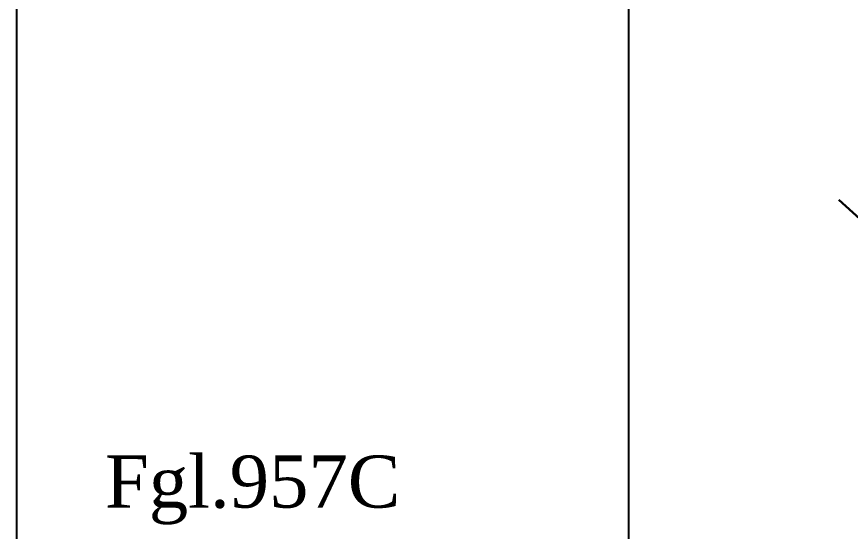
# Model space of a CAD drawing. Extents: x 9555 to 11275, y -8412 to -6382.
# Drawn here: x 9925.5 to 10165.4, y -7850.6 to -7702.4 of the extents above; entities that cross this region are included whole.
import ezdxf
from ezdxf.enums import TextEntityAlignment as Align

# ---------------------------------------------------------------- set-up
doc = ezdxf.new("R2010")
doc.units = 0
doc.header["$MEASUREMENT"] = 0
doc.header["$XCLIPFRAME"] = 2
doc.linetypes.add('DASHEDX2', pattern=[1.5, 1, -0.5])
doc.layers.get('0').update_dxf_attribs({"color": 53, "lineweight": 50})
for name, color, linetype in [('02_CAT', 7, 'Continuous'), ('Fgl-Cat_Txt-DivisioneAllegati', 161, 'DASHEDX2'), ('Immagine', 181, 'Continuous')]:
    doc.layers.add(name, color=color, linetype=linetype)
doc.layers.add('Fgl.957C_Estratto', color=154, linetype='Continuous', lineweight=30)
doc.styles.add('TNR', font='times.ttf')
picture_1 = doc.add_image_def('image1.png', size_in_pixel=(3510, 4950))
picture_2 = doc.add_image_def('image3.png', size_in_pixel=(3510, 4950))

# ---------------------------------------------------------------- blocks, each defined once
blk = doc.blocks.new('-Fgl. 957D Estratto Foglio Intero_PostFR1')
at = {"layer": 'Immagine'}
image = blk.add_image(picture_1, insert=(10047.11, -8052.47), size_in_units=(594.32, 838.15), rotation=0.00162, dxfattribs=at)
image.set_boundary_path([(307.5, 335.18), (3170.12, 4586.92)])
image.dxf.flags = 15
blk = doc.blocks.new('-Fgl. 958 Estratto Foglio Intero_PostFR3')
at = {"layer": 'Immagine'}
image = blk.add_image(picture_2, insert=(9716.79, -8308.18), size_in_units=(1485.81, 2095.38), rotation=-0.00104, dxfattribs=at)
image.set_boundary_path([(486.986, 415.044), (2987.88, 4584.843)])
image.dxf.flags = 15
blk = doc.blocks.new('- Fogli_Unione (Estratti_20043_SpostatoComeAll.957E_SuRIL_PostFR1-FR2-FR3 (2021-02-08)')
for name in ['-Fgl. 958 Estratto Foglio Intero_PostFR3', '-Fgl. 957D Estratto Foglio Intero_PostFR1']:
    blk.add_blockref(name, (0, 0))
blk = doc.blocks.new('2493-1_PostFRAZ')
at = {"layer": 'Fgl.957C_Estratto'}
blk.add_lwpolyline([(10230.32, -7732.93), (10189.26, -7779.66), (10162.14, -7755.11)], dxfattribs=at)
at = {"layer": '02_CAT'}
blk.add_blockref('- Fogli_Unione (Estratti_20043_SpostatoComeAll.957E_SuRIL_PostFR1-FR2-FR3 (2021-02-08)', (2.4, 6.76), dxfattribs=at)
at = {"layer": 'Fgl-Cat_Txt-DivisioneAllegati', "style": 'TNR'}
blk.add_text('Fgl.957C', height=15, dxfattribs=at).set_placement((9993.45, -7843.73), align=Align.CENTER)

msp = doc.modelspace()

# ---------------------------------------------------------------- block references
at = {"layer": '02_CAT'}
msp.add_blockref('2493-1_PostFRAZ', (0, 0), dxfattribs=at)

doc.saveas('drawing.dxf')
